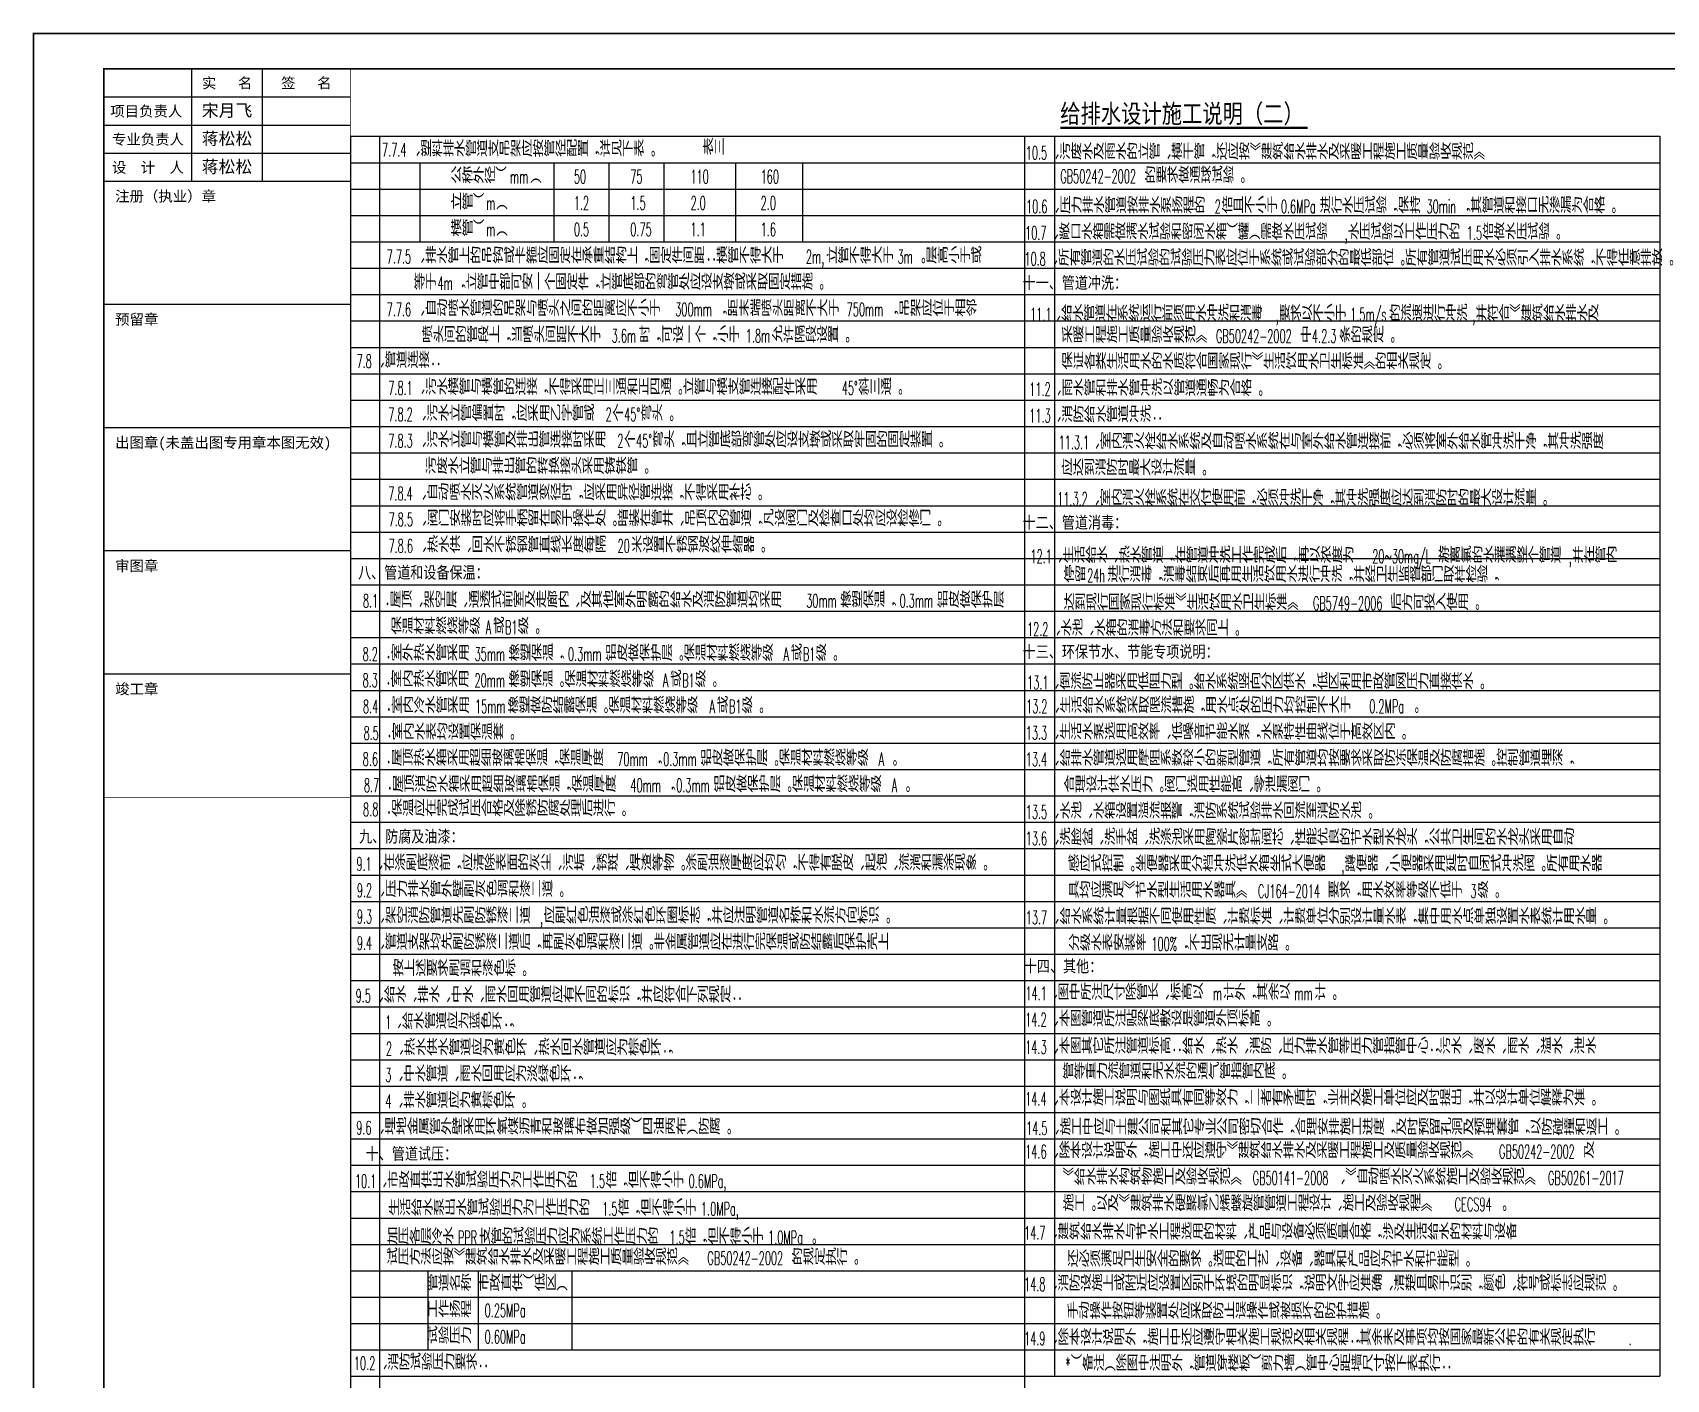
# Model space of a CAD drawing. Extents: x -452079 to 117456, y 3902 to 836955.
# Drawn here: x -328106 to -281696, y 694568 to 732827 of the extents above; entities that cross this region are included whole.
import ezdxf
from ezdxf.enums import TextEntityAlignment as Align

# ---------------------------------------------------------------- set-up
doc = ezdxf.new("R2010")
doc.units = 0
doc.header["$LTSCALE"] = 1000
doc.header["$MEASUREMENT"] = 0
for name, color, linetype in [('0-cxFrame', 155, 'Continuous'), ('qianming', 155, 'Continuous'), ('总说明', 2, 'Continuous')]:
    doc.layers.add(name, color=color, linetype=linetype)
doc.layers.add('0-cxText', color=131, linetype='Continuous', lineweight=25)
doc.styles.add('-宋体', font='', dxfattribs={"width": 0.8})
doc.styles.add('_TCH_DIM', font='SIMPLEX', dxfattribs={"width": 0.75, "bigfont": '@1HZTXT'})
doc.styles.add('cx_biaoti', font='')
doc.styles.add('cx_tuming', font='')
doc.styles.add('cx_tuqian1', font='')
doc.styles.add('图框宋体', font='', dxfattribs={"width": 0.75})
doc.styles.add('黑体', font='', dxfattribs={"height": 12})
doc.styles.get('-宋体').set_extended_font_data('SimSun')
doc.styles.get('cx_biaoti').set_extended_font_data('SimSun')
doc.styles.get('cx_tuming').set_extended_font_data('SimHei')
doc.styles.get('cx_tuqian1').set_extended_font_data('SimSun')
doc.styles.get('图框宋体').set_extended_font_data('SimSun')
doc.styles.get('黑体').set_extended_font_data('SimHei')

# ---------------------------------------------------------------- blocks, each defined once
blk = doc.blocks.new('zjcx_lan_xinxi(Dragon)')
for p, q in [((7000, -3200), (0, -3200)), ((7000, -6700), (0, -6700)), ((7000, -10200), (0, -10200)), ((7000, -13700), (0, -13700)), ((7000, -17200), (0, -17200))]:
    blk.add_line(p, q)
at = {"const_width": 25}
blk.add_lwpolyline([(0, -20700), (7000, -20700), (7000, 0), (0, 0)], close=True, dxfattribs=at)
for points in [[(2500, -3200), (2500, 0)], [(4500, -3200), (4500, 0)], [(0, -800), (7000, -800)], [(0, -1600), (7000, -1600)], [(0, -2400), (7000, -2400)]]:
    blk.add_lwpolyline(points)
for points in [[(7000, -3200), (7000, 0)], [(0, -3200), (7000, -3200)], [(0, -20700), (7000, -20700), (7000, -3200)], [(0, -20700), (7000, -20700)]]:
    blk.add_lwpolyline(points, dxfattribs=at)
at = {"style": '图框宋体'}
for s, p in [('实   名', (3500, -400)), ('签   名', (5750, -400)), ('项目负责人', (1204, -1200)), ('专业负责人', (1250, -2000)), ('设  计  人', (1250, -2800))]:
    blk.add_text(s, height=300, dxfattribs=at).set_placement(p, align=Align.MIDDLE)
for s, p in [('注册（执业）章', (318, -3771)), ('预留章', (318, -7271)), ('出图章(未盖出图专用章本图无效)', (318, -10771)), ('审图章', (318, -14271)), ('竣工章', (318, -17771))]:
    blk.add_text(s, height=300, dxfattribs=at).set_placement(p)
blk = doc.blocks.new('T-信息(Dragon)')
at = {"layer": '0-cxFrame'}
blk.add_blockref('zjcx_lan_xinxi(Dragon)', (0, 0), dxfattribs=at)
at = {"layer": 'qianming', "color": 3, "style": 'cx_biaoti'}
for s, p in [('宋月飞', (3497, -1185)), ('蒋松松', (3497, -1985)), ('蒋松松', (3497, -2785))]:
    blk.add_text(s, height=350, dxfattribs=at).set_placement(p, align=Align.MIDDLE_CENTER)
blk = doc.blocks.new('TK22.A1 L(Dragon)')
at = {"layer": '0-cxFrame', "color": 7, "const_width": 0.5}
blk.add_lwpolyline([(0, 0), (-841, 0), (-841, 594), (0, 594)], close=True, dxfattribs=at)
at = {"layer": '0-cxFrame', "const_width": 0.5}
blk.add_lwpolyline([(-80, 10), (-821, 10), (-821, 584), (-80, 584)], close=True, dxfattribs=at)
at = {"layer": '0-cxFrame', "xscale": 0.01, "yscale": 0.01, "zscale": 0.01}
blk.add_blockref('T-信息(Dragon)', (-821, 584), dxfattribs=at)
at = {"style": '黑体', "flags": 4}
blk.add_attdef('图幅', text='', height=3.3, dxfattribs=at).set_placement((-40, 3), align=Align.RIGHT)
at = {"layer": '0-cxText', "flags": 4}
for tag, height, style, p in [('建设单位', 3.5, 'cx_tuming', (-45, 240)), ('项目名称', 3.5, 'cx_tuming', (-45, 210)), ('子项名称', 3.5, 'cx_tuming', (-45, 180)), ('工程编号', 3.3, 'cx_tuqian1', (-35, 165)), ('图名1', 3.5, 'cx_tuming', (-45, 87)), ('图名2', 3.5, 'cx_tuming', (-45, 79)), ('图名3', 3.5, 'cx_tuming', (-45, 71)), ('出图日期', 3.3, 'cx_tuqian1', (-39, 60)), ('专业', 3.3, 'cx_tuqian1', (-55, 52)), ('图号', 3.3, 'cx_tuqian1', (-55, 44)), ('版次', 3.3, 'cx_tuqian1', (-20, 44))]:
    blk.add_attdef(tag, text='', height=height, dxfattribs=dict(at, style=style)).set_placement(p, align=Align.MIDDLE)

msp = doc.modelspace()

# ---------------------------------------------------------------- linework, layer by layer
at = {"layer": '总说明', "color": 37, "linetype": 'ByBlock'}
for p, q in [((-319081.06, 729882.5), (-281882.85, 729882.5)), ((-319081.06, 729882.5), (-319081.06, 674415.84)), ((-318251.06, 729882.5), (-318251.06, 674415.84)), ((-299931.48, 729882.5), (-299931.48, 674401.71)), ((-299077.76, 729882.5), (-299077.76, 694653.68)), ((-281882.85, 729882.5), (-281882.85, 694653.68, -800.07)), ((-319081.06, 729132.95), (-281882.85, 729132.95)), ((-319081.06, 728383.4), (-281882.85, 728383.4)), ((-319081.06, 727633.85), (-281882.85, 727633.85)), ((-319081.06, 726884.3), (-281882.85, 726884.3)), ((-319081.06, 726134.75), (-281882.85, 726134.75)), ((-319081.06, 725385.2), (-281882.85, 725385.2)), ((-319081.06, 724635.65), (-281882.85, 724635.65)), ((-319081.06, 723886.1), (-281882.85, 723886.1)), ((-319081.06, 723136.55), (-281882.85, 723136.55)), ((-319081.06, 722387), (-281882.85, 722387)), ((-319081.06, 721637.45), (-281882.85, 721637.45)), ((-319081.06, 720887.9), (-281882.85, 720887.9)), ((-319081.06, 720138.35), (-281882.85, 720138.35)), ((-319081.06, 719388.81), (-281882.85, 719388.81)), ((-319081.06, 718639.26), (-281882.85, 718639.26)), ((-319081.06, 717889.71), (-281882.85, 717889.71)), ((-319081.06, 717140.16), (-281882.85, 717140.16)), ((-319081.06, 716390.61), (-281882.85, 716390.61)), ((-319081.06, 715641.06), (-281882.85, 715641.06)), ((-319081.06, 714891.51), (-281882.85, 714891.51)), ((-319081.06, 714141.96), (-281882.85, 714141.96)), ((-319081.06, 713392.41), (-281882.85, 713392.41)), ((-319081.06, 712642.86), (-281882.85, 712642.86)), ((-319081.06, 711893.31), (-281882.85, 711893.31)), ((-319081.06, 711143.76), (-281882.85, 711143.76)), ((-319081.06, 710394.21), (-281882.85, 710394.21)), ((-319081.06, 709644.66), (-281882.85, 709644.66)), ((-319081.06, 708895.11), (-281882.85, 708895.11)), ((-319081.06, 708145.56), (-281882.85, 708145.56)), ((-319081.06, 707396.02), (-281882.85, 707396.02)), ((-319081.06, 706646.47), (-281882.85, 706646.47)), ((-319081.06, 705896.92), (-281882.85, 705896.92)), ((-319081.06, 705147.37), (-281882.85, 705147.37)), ((-319081.06, 704397.82), (-281882.85, 704397.82)), ((-319081.06, 703648.27), (-281882.85, 703648.27)), ((-319081.06, 702898.72), (-281882.85, 702898.72)), ((-319081.06, 702149.17), (-281882.85, 702149.17)), ((-319081.06, 701399.62), (-281882.85, 701399.62)), ((-319081.06, 700650.07), (-281882.85, 700650.07)), ((-319081.06, 699900.52), (-281882.85, 699900.52)), ((-319081.06, 699150.97), (-281882.85, 699150.97)), ((-319081.06, 698401.42), (-301104.4, 698401.42)), ((-319081.06, 698401.42), (-281882.85, 698401.42)), ((-319081.06, 697651.87), (-301104.4, 697651.87)), ((-319081.06, 697651.87), (-281882.85, 697651.87)), ((-319081.06, 696902.32), (-301104.4, 696902.32)), ((-319081.06, 696902.32), (-281882.85, 696902.32)), ((-319081.06, 696152.77), (-281882.85, 696152.77)), ((-319081.06, 696152.77), (-281882.85, 696152.77)), ((-319081.06, 695403.23), (-281882.85, 695403.23)), ((-319081.06, 695403.23), (-281882.85, 695403.23)), ((-319081.06, 694653.68), (-281882.85, 694653.68))]:
    msp.add_line(p, q, dxfattribs=at)
at = {"layer": '总说明', "color": 2, "linetype": 'ByBlock'}
for p, q in [((-317110.07, 729131.89, -800.07), (-306238.72, 729131.89, -800.07)), ((-317110.07, 729131.89, -800.07), (-317110.07, 726883.24, -800.07)), ((-317110.07, 728382.34, -800.07), (-306238.72, 728382.34, -800.07)), ((-317110.07, 727632.79, -800.07), (-306238.72, 727632.79, -800.07)), ((-317110.07, 726883.24, -800.07), (-306238.72, 726883.24, -800.07))]:
    msp.add_line(p, q, dxfattribs=at)
at = {"layer": '总说明', "color": 2}
for p, q in [((-313297.24, 729131.89, -800.07), (-313297.24, 726883.24, -800.07)), ((-311736.5, 729131.89, -800.07), (-311736.5, 726883.24, -800.07)), ((-310175.76, 729131.89, -800.07), (-310175.76, 726883.24, -800.07)), ((-308139.77, 729131.89, -800.07), (-308139.77, 726883.24, -800.07)), ((-306238.72, 729131.89, -800.07), (-306238.72, 726883.24, -800.07)), ((-316881.56, 697651.87), (-312787.06, 697651.87)), ((-316881.56, 697651.87), (-302956.09, 697651.87)), ((-316881.56, 697651.87), (-316881.56, 695403.23)), ((-315447.06, 697651.87), (-315447.06, 695403.23)), ((-312787.06, 697651.87), (-312787.06, 695403.23)), ((-316881.56, 696902.32), (-312787.06, 696902.32))]:
    msp.add_line(p, q, dxfattribs=at)
at = {"layer": '总说明', "color": 20, "const_width": 70}
msp.add_lwpolyline([(-298915.75, 730123.01), (-291885.63, 730123.01)], dxfattribs=at)

# ---------------------------------------------------------------- block references
at = {"layer": '0-cxFrame', "xscale": 100, "yscale": 100, "zscale": 100}
msp.add_blockref('TK22.A1 L(Dragon)', (-243981.06, 673401.71), dxfattribs=at)

# ---------------------------------------------------------------- texts
at = {"layer": '总说明', "color": 7, "style": '-宋体', "width": 0.8}
msp.add_text('给排水设计施工说明（二）', height=528.692, dxfattribs=at).set_placement((-298915.75, 730263.01, -1240.1))
at = {"layer": '总说明', "color": 2, "style": '_TCH_DIM'}
for s, height, width, p in [('7.7.4', 382.5, 0.529412, (-318179.82, 729305.75, -800.07)), ('、塑料排水管道支吊架应按管径配置，详见下表。', 446.4567, 0.75, (-317408.39, 729305.75, -800.07)), ('表三', 446.457, 0.75, (-309075.59, 729351.47, -1600.13)), ('10.5', 382.5, 0.529412, (-299893.15, 729221.43, -800.07)), ('、污废水及雨水的立管、横干管，还应按《建筑给水排水及采暖工程施工质量验收规范》', 446.4567, 0.75, (-299256.72, 729221.43, -800.07)), ('公称外径（', 446.457, 0.75, (-316233.25, 728544.59, -800.07)), ('mm', 382.5, 0.529412, (-314545.75, 728544.59, -800.07)), ('）', 446.46, 0.75, (-313967.18, 728544.59, -800.07)), ('50', 382.5, 0.529412, (-312731.14, 728544.59, -800.07)), ('75', 382.5, 0.529412, (-311127.38, 728544.59, -800.07)), ('110', 382.5, 0.529412, (-309417.7, 728544.59, -800.07)), ('160', 382.5, 0.529412, (-307425.1, 728544.59, -800.07)), ('GB50242-2002', 382.5, 0.529412, (-298913.67, 728553.89, -800.07)), ('的要求做通球试验。', 446.457, 0.75, (-296522.24, 728553.89, -800.07)), ('立管（', 446.457, 0.75, (-316233.25, 727795.04, -800.07)), ('、压力排水管道按排水泵扬程的', 446.4567, 0.75, (-299250.06, 727695.89)), ('倍且不小于', 446.457, 0.75, (-294332.2, 727695.89)), ('进行水压试验，保持', 446.457, 0.75, (-291545.42, 727695.89)), ('，其管道和接口无渗漏为合格。', 446.4567, 0.75, (-287572.56, 727695.89)), ('m', 382.5, 0.529412, (-315220.75, 727795.04, -800.07)), ('）', 446.46, 0.75, (-314931.47, 727795.04, -800.07)), ('1.2', 382.5, 0.529412, (-312731.14, 727795.04, -800.07)), ('1.5', 382.5, 0.529412, (-311127.38, 727795.04, -800.07)), ('2.0', 382.5, 0.529412, (-309417.7, 727795.04, -800.07)), ('2.0', 382.5, 0.529412, (-307425.1, 727795.04, -800.07)), ('10.6', 382.5, 0.529412, (-299886.49, 727695.89)), ('2', 382.5, 0.529412, (-294525.06, 727695.89)), ('0.6MPa', 382.5, 0.529412, (-292644.7, 727695.89)), ('30min', 382.5, 0.529412, (-288507.92, 727695.89)), ('横管（', 446.457, 0.75, (-316233.25, 727045.5, -800.07)), ('m', 382.5, 0.529412, (-315220.75, 727045.5, -800.07)), ('0.5', 382.5, 0.529412, (-312731.14, 727045.5, -800.07)), ('0.75', 382.5, 0.529412, (-311127.38, 727045.5, -800.07)), ('1.1', 382.5, 0.529412, (-309417.7, 727045.5, -800.07)), ('1.6', 382.5, 0.529412, (-307425.1, 727045.5, -800.07)), ('10.7', 382.5, 0.529412, (-299910.69, 726946.34)), ('、敞口水箱需做满水试验和密闭水箱（罐）需做水压试验', 446.4567, 0.75, (-299274.26, 726946.34)), ('水压试验以工作压力的', 446.457, 0.75, (-290740.34, 726946.34)), ('1.5', 382.5, 0.529412, (-287365.34, 726946.34)), ('倍做水压试验。', 446.457, 0.75, (-286921.76, 726946.34)), ('）', 446.46, 0.75, (-314931.47, 727045.5, -800.07)), (',', 382.5, 0.529412, (-290836.76, 726946.34)), ('7.7.5', 382.5, 0.529412, (-318047.2, 726270.66, -1600.13)), ('、排水管上的吊钩或卡箍应固定在承重结构上，固定件间距：横管不得大于', 446.4567, 0.75, (-317275.77, 726270.66, -1600.13)), ('2m,', 382.5, 0.529412, (-306138.27, 726270.66, -1600.13)), ('立管不得大于', 446.457, 0.75, (-305559.7, 726270.66, -1600.13)), ('3m', 382.5, 0.529412, (-303534.7, 726270.66, -1600.13)), ('。层高小于或', 446.457, 0.75, (-303052.56, 726270.66, -1600.13)), ('10.8', 382.5, 0.529412, (-299931.2, 726208.3, -800.07)), ('、所有管道的水压试验的试验压力表应位于系统或试验部分的最低部位。所有管道试压用水必须引入排水系统，不得任意排放。', 446.4567, 0.75, (-299294.78, 726208.3, -800.07)), ('等于', 446.457, 0.75, (-317277.87, 725521.11, -1600.13)), ('4m', 382.5, 0.529412, (-316602.87, 725521.11, -1600.13)), ('，立管中部可安一个固定件，立管底部的弯管处应设支墩或采取固定措施。', 446.4567, 0.75, (-316120.73, 725521.11, -1600.13)), ('7.7.6', 382.5, 0.529412, (-318047.2, 724771.56, -1600.13)), ('、自动喷水管道的吊架与喷头之间的距离应不小于', 446.4567, 0.75, (-317275.77, 724771.56, -1600.13)), ('300mm', 382.5, 0.529412, (-309850.77, 724771.56, -1600.13)), ('，距末端喷头距离不大于', 446.4567, 0.75, (-308693.63, 724771.56, -1600.13)), ('750mm', 382.5, 0.529412, (-304981.13, 724771.56, -1600.13)), ('，吊架应位于相邻', 446.457, 0.75, (-303823.98, 724771.56, -1600.13)), ('11.1', 382.5, 0.529412, (-299769.98, 724629.29)), ('、给水管道在系统运行前须用水冲洗和消毒', 446.4567, 0.75, (-299210.7, 724629.29)), ('要求以不小于', 446.457, 0.75, (-292701.77, 724629.29)), ('1.5m/s', 382.5, 0.529412, (-290676.77, 724629.29)), ('的流速进行冲洗', 446.457, 0.75, (-289567.84, 724629.29)), ('并符合《建筑给水排水及', 446.4567, 0.75, (-287108.91, 724629.29)), ('喷头间的管段上，当喷头间距不大于', 446.4567, 0.75, (-317056.77, 724022.01, -1600.13)), ('时，可设一个，小于', 446.457, 0.75, (-310885.34, 724022.01, -1600.13)), ('允许隔段设置。', 446.457, 0.75, (-307114.98, 724022.01, -1600.13)), ('采暖工程施工质量验收规范》', 446.4567, 0.75, (-298877.96, 724015.35)), (',', 382.5, 0.529412, (-292798.2, 724629.29)), ('中', 446.46, 0.75, (-292099.03, 724015.35)), ('条的规定。', 446.457, 0.75, (-290990.1, 724015.35)), (',', 382.5, 0.529412, (-287205.34, 724629.29)), ('3.6m', 382.5, 0.529412, (-311656.77, 724022.01, -1600.13)), ('1.8m', 382.5, 0.529412, (-307847.84, 724022.01, -1600.13)), ('GB50242-2002', 382.5, 0.529412, (-294490.46, 724015.35)), ('4.2.3', 382.5, 0.529412, (-291761.53, 724015.35)), ('7.8', 382.5, 0.529412, (-318904.79, 723301.13, -1600.13)), ('、管道连接：', 446.457, 0.75, (-318422.65, 723301.13, -1600.13)), ('保证各类生活用水的水质符合国家现行《生活饮用水卫生标准》的相关规定。', 446.4567, 0.75, (-298877.96, 723265.8)), ('7.8.1', 382.5, 0.529412, (-318003.32, 722539.3, -1600.13)), ('、污水横管与横管的连接，不得采用正三通和正四通。立管与横支管连接配件采用', 446.4567, 0.75, (-317270.46, 722539.3, -1600.13)), ('45%%d', 382.5, 0.529412, (-305120.46, 722539.3, -1600.13)), ('斜三通。', 446.457, 0.75, (-304657.6, 722539.3, -1600.13)), ('11.2', 382.5, 0.529412, (-299793.46, 722505.59)), ('、雨水管和排水管冲洗以管道通畅为合格。', 446.4567, 0.75, (-299195.6, 722505.59)), ('7.8.2', 382.5, 0.529412, (-318003.32, 721789.75, -1600.13)), ('、污水立管偏置时，应采用乙字管或', 446.4567, 0.75, (-317231.89, 721789.75, -1600.13)), ('2', 382.5, 0.529412, (-311831.89, 721789.75, -1600.13)), ('个', 446.46, 0.75, (-311639.03, 721789.75, -1600.13)), ('45%%d', 382.5, 0.529412, (-311301.53, 721789.75, -1600.13)), ('弯头。', 446.457, 0.75, (-310838.68, 721789.75, -1600.13)), ('、消防给水管道冲洗：', 446.457, 0.75, (-299195.6, 721756.05)), ('11.3', 382.5, 0.529412, (-299793.46, 721756.05)), ('7.8.3', 382.5, 0.529412, (-318003.32, 721040.2, -1600.13)), ('、污水立管与横管及排出管连接时采用', 446.4567, 0.75, (-317231.89, 721040.2, -1600.13)), ('2', 382.5, 0.529412, (-311494.39, 721040.2, -1600.13)), ('个', 446.46, 0.75, (-311301.53, 721040.2, -1600.13)), ('45%%d', 382.5, 0.529412, (-310964.03, 721040.2, -1600.13)), ('弯头，且立管底部弯管处应设支墩或采取牢固的固定装置。', 446.4567, 0.75, (-310501.18, 721040.2, -1600.13)), ('11.3.1', 382.5, 0.529412, (-298958.27, 720994.22)), ('、室内消火栓给水系统及自动喷水系统在与室外给水管连接前，必须将室外给水管冲洗干净，其冲洗强度', 446.4567, 0.75, (-298109.69, 720994.22)), ('污废水立管与排出管的转换接头采用铸铁管。', 446.4567, 0.75, (-316957.82, 720290.65, -1600.13)), ('应达到消防时最大设计流量。', 446.4567, 0.75, (-298884.33, 720244.67)), ('7.8.4', 382.5, 0.529412, (-318003.32, 719541.11, -1600.13)), ('、自动喷水灭火系统管道变径时，应采用异径管连接，不得采用补芯。', 446.4567, 0.75, (-317231.89, 719541.11, -1600.13)), ('、室内消火栓系统在交付使用前，必须冲洗干净，其冲洗强度应达到消防时的最大设计流量。', 446.4567, 0.75, (-298113.12, 719388.81)), ('11.3.2', 382.5, 0.529412, (-299000.27, 719388.81)), ('7.8.5', 382.5, 0.529412, (-317996.49, 718803.83, -1600.13)), ('、阀门安装时应将手柄留在易于操作处。暗装在管井、吊顶内的管道，凡设阀门及检查口处均应设检修门。', 446.4567, 0.75, (-317225.06, 718803.83, -1600.13)), ('7.8.6', 382.5, 0.529412, (-317996.49, 718054.28, -1600.13)), ('、热水供、回水不锈钢管直线长度每隔', 446.4567, 0.75, (-317225.06, 718054.28, -1600.13)), ('20', 382.5, 0.529412, (-311487.56, 718054.28, -1600.13)), ('米设置不锈钢波纹伸缩器。', 446.4567, 0.75, (-311101.84, 718054.28, -1600.13)), ('12.1', 382.5, 0.529412, (-299760.14, 717757.99, 800.07)), ('、生活给水、热水管道，在管道冲洗工作完成后，再以浓度为', 446.4567, 0.75, (-299162.29, 717757.99, 800.07)), ('20~30mg/L', 382.5, 0.529412, (-290049.79, 717757.99, 800.07)), ('游离氯的水灌满整个管道', 446.4567, 0.75, (-288179.07, 717757.99, 800.07)), ('并在管内', 446.457, 0.75, (-284370.14, 717757.99, 800.07)), ('停留', 446.457, 0.75, (-298824.51, 717211.55)), ('24h', 382.5, 0.529412, (-298149.51, 717211.55)), ('进行消毒，消毒结束后再用生活饮用水进行冲洗，并经卫生监督部门取样检验，', 446.4567, 0.75, (-297580.58, 717211.55)), (',', 382.5, 0.529412, (-284466.57, 717757.99, 800.07)), ('8.1', 382.5, 0.529412, (-318722.84, 716492.41)), ('．屋顶、架空层、通透式前室及走廊内、及其他室外明露的给水及消防管道均采用', 446.4567, 0.75, (-318279.27, 716492.41)), ('30mm', 382.5, 0.529412, (-306129.27, 716492.41)), ('橡塑保温，', 446.457, 0.75, (-305164.99, 716492.41)), ('0.3mm', 382.5, 0.529412, (-303477.49, 716492.41)), ('铝皮做保护层', 446.457, 0.75, (-302416.77, 716492.41)), ('达到现行国家现行标准《生活饮用水卫生标准》', 446.4567, 0.75, (-298824.51, 716423.31)), ('GB5749-2006', 382.5, 0.529412, (-291737.01, 716423.31)), ('后方可投入使用。', 446.457, 0.75, (-289538.44, 716423.31)), ('保温材料燃烧等级', 446.457, 0.75, (-317935.84, 715742.86)), ('A', 382.5, 0.529412, (-315235.84, 715742.86)), ('或', 446.46, 0.75, (-315023.7, 715742.86)), ('B1', 382.5, 0.529412, (-314686.2, 715742.86)), ('级。', 446.457, 0.75, (-314329.41, 715742.86)), ('、水池、水箱的消毒方法和要求同上。', 446.4567, 0.75, (-299221.69, 715688.91)), ('12.2', 382.5, 0.529412, (-299858.11, 715688.91)), ('8.2', 382.5, 0.529412, (-318732.84, 714979.79, -800.07)), ('．室外热水管采用', 446.457, 0.75, (-318250.7, 714979.79, -800.07)), ('35mm', 382.5, 0.529412, (-315550.7, 714979.79, -800.07)), ('橡塑保温，', 446.457, 0.75, (-314586.41, 714979.79, -800.07)), ('0.3mm', 382.5, 0.529412, (-312898.91, 714979.79, -800.07)), ('铝皮做保护层。保温材料燃烧等级', 446.4567, 0.75, (-311838.2, 714979.79, -800.07)), ('A', 382.5, 0.529412, (-306775.7, 714979.79, -800.07)), ('或', 446.46, 0.75, (-306563.56, 714979.79, -800.07)), ('B1', 382.5, 0.529412, (-306226.06, 714979.79, -800.07)), ('级。', 446.457, 0.75, (-305869.27, 714979.79, -800.07)), ('．室内热水管采用', 446.457, 0.75, (-318254.44, 714234.92, -1600.13)), ('橡塑保温。保温材料燃烧等级', 446.4567, 0.75, (-314590.15, 714234.92, -1600.13)), ('或', 446.46, 0.75, (-309990.51, 714234.92, -1600.13)), ('级。', 446.457, 0.75, (-309296.22, 714234.92, -1600.13)), ('8.3', 382.5, 0.529412, (-318736.58, 714234.92, -1600.13)), ('20mm', 382.5, 0.529412, (-315554.44, 714234.92, -1600.13)), ('A', 382.5, 0.529412, (-310202.65, 714234.92, -1600.13)), ('B1', 382.5, 0.529412, (-309653.01, 714234.92, -1600.13)), ('13.1', 382.5, 0.529412, (-299857, 714171.05)), ('、倒流防止器采用低阻力型。给水系统竖向分区供水，低区利用市政管网压力直接供水。', 446.4567, 0.75, (-299259.15, 714171.05)), ('8.4', 382.5, 0.529412, (-318722.08, 713492.92, -1600.13)), ('．室内冷水管采用', 446.457, 0.75, (-318239.94, 713492.92, -1600.13)), ('15mm', 382.5, 0.529412, (-315539.94, 713492.92, -1600.13)), ('橡塑做防结露保温。保温材料燃烧等级', 446.4567, 0.75, (-314614.22, 713492.92, -1600.13)), ('A', 382.5, 0.529412, (-308876.72, 713492.92, -1600.13)), ('或', 446.46, 0.75, (-308664.58, 713492.92, -1600.13)), ('B1', 382.5, 0.529412, (-308327.08, 713492.92, -1600.13)), ('级。', 446.457, 0.75, (-307970.29, 713492.92, -1600.13)), ('13.2', 382.5, 0.529412, (-299883.68, 713496)), ('、生活给水系统采取限流措施，用水点处的压力均控制不大于', 446.4567, 0.75, (-299247.25, 713496)), ('0.2MPa', 382.5, 0.529412, (-290134.75, 713496)), ('。', 446.46, 0.75, (-289035.47, 713496)), ('8.5', 382.5, 0.529412, (-318707.58, 712736.92, -1600.13)), ('．室内水表均设置保温套。', 446.4567, 0.75, (-318225.44, 712736.92, -1600.13)), ('13.3', 382.5, 0.529412, (-299892.78, 712742.36)), ('、生活水泵选用高效率、低噪音节能水泵，水泵特性曲线位于高效区内。', 446.4567, 0.75, (-299256.35, 712742.36)), ('．屋顶热水箱采用超细玻璃棉保温，保温厚度', 446.4567, 0.75, (-318246.94, 711996.92, -1600.13)), ('铝皮做保护层。保温材料燃烧等级', 446.4567, 0.75, (-309134.44, 711996.92, -1600.13)), ('、给排水管道选用摩阻系数较小的新型管道，所有管道均按要求采取防冻保温及防腐措施。控制管道埋深，', 446.4567, 0.75, (-299256.35, 711992.81)), ('8.6', 382.5, 0.529412, (-318729.08, 711996.92, -1600.13)), ('70mm', 382.5, 0.529412, (-311496.94, 711996.92, -1600.13)), ('，', 446.46, 0.75, (-310532.65, 711996.92, -1600.13)), ('0.3mm', 382.5, 0.529412, (-310195.15, 711996.92, -1600.13)), ('A', 382.5, 0.529412, (-304071.94, 711996.92, -1600.13)), ('。', 446.46, 0.75, (-303859.79, 711996.92, -1600.13)), ('13.4', 382.5, 0.529412, (-299892.78, 711992.81)), ('8.7', 382.5, 0.529412, (-318695.34, 711251.66)), ('．屋顶消防水箱采用超细玻璃棉保温，保温厚度', 446.4567, 0.75, (-318213.2, 711251.66)), ('40mm', 382.5, 0.529412, (-311125.7, 711251.66)), ('0.3mm', 382.5, 0.529412, (-309823.91, 711251.66)), ('铝皮做保护层。保温材料燃烧等级', 446.4567, 0.75, (-308763.2, 711251.66)), ('A', 382.5, 0.529412, (-303700.7, 711251.66)), ('合理设计供水压力。阀门选用性能高、零泄漏阀门。', 446.4567, 0.75, (-298824.78, 711243.26)), ('．保温应在完成试压合格及除锈防腐处理后进行。', 446.4567, 0.75, (-318237.44, 710564.87, -1600.13)), ('，', 446.46, 0.75, (-310161.41, 711251.66)), ('。', 446.46, 0.75, (-303488.56, 711251.66)), ('8.8', 382.5, 0.529412, (-318719.58, 710564.87, -1600.13)), ('13.5', 382.5, 0.529412, (-299892.78, 710493.71)), ('、水池、水箱设置溢流报警，消防系统试验排水回流至消防水池。', 446.4567, 0.75, (-299256.35, 710493.71)), ('13.6', 382.5, 0.529412, (-299892.78, 709744.16)), ('、洗脸盆、洗手盆、洗涤池采用陶瓷片密封阀芯、性能优良的节水型水龙头，公共卫生间的水龙头采用自动', 446.4567, 0.75, (-299256.35, 709744.16)), ('9.1', 382.5, 0.529412, (-318908.61, 709019.74)), ('、在涂刷底漆前，应清除表面的灰尘、污垢、锈斑、焊渣等物。涂刷油漆厚度应均匀，不得有脱皮、起泡、流淌和漏涂现象。', 446.4567, 0.75, (-318465.04, 709019.74)), ('感应式控制。坐便器采用分档冲洗低水箱坐式大便器', 446.4567, 0.75, (-298693.78, 708994.61)), ('蹲便器、小便器采用延时自闭式冲洗阀。所有用水器', 446.4567, 0.75, (-290834.85, 708994.61)), ('、压力排水管外壁刷灰色调和漆二道。', 446.4567, 0.75, (-318415.7, 708270.19)), ('具均应满足《节水型生活用水器具》', 446.4567, 0.75, (-298693.78, 708245.06)), ('要求，用水效率等级不低于', 446.4567, 0.75, (-291310.57, 708245.06)), (',', 382.5, 0.529412, (-290931.28, 708994.61)), ('级。', 446.457, 0.75, (-287067.71, 708245.06)), ('9.2', 382.5, 0.529412, (-318897.85, 708270.19)), ('CJ164-2014', 382.5, 0.529412, (-293293.78, 708245.06)), ('3', 382.5, 0.529412, (-287260.57, 708245.06)), ('9.3', 382.5, 0.529412, (-318897.85, 707520.64)), ('、架空消防管道先刷防锈漆二道', 446.4567, 0.75, (-318415.7, 707520.64)), ('应刷红色油漆或涂红色环圈标志，并应注明管道名称和水流方向标识。', 446.4567, 0.75, (-313594.27, 707520.64)), ('13.7', 382.5, 0.529412, (-299892.78, 707495.51)), ('、给水系统计量根据不同使用性质、计费标准、计费单位分别设计量水表，集中用水点单独设置水表统计用水量。', 446.4567, 0.75, (-299256.35, 707495.51)), (',', 382.5, 0.529412, (-313690.7, 707520.64)), ('9.4', 382.5, 0.529412, (-318897.85, 706771.09)), ('、管道支架均先刷防锈漆二道后，再刷灰色调和漆二道。非金属管道应在进行完保温或防结露后保护壳上', 446.4567, 0.75, (-318415.7, 706771.09)), ('分级水表安装率', 446.457, 0.75, (-298687.78, 706745.96)), ('100%', 382.5, 0.529412, (-296325.28, 706745.96)), ('，不出现无计量支路。', 446.457, 0.75, (-295573.14, 706745.96)), ('按上述要求刷调和漆色标。', 446.4567, 0.75, (-317881.85, 706021.54)), ('9.5', 382.5, 0.529412, (-318931.6, 705271.99)), ('、给水、排水、中水、雨水回用管道应有不同的标识，并应符合下列规定：', 446.4567, 0.75, (-318449.45, 705271.99)), ('14.1', 382.5, 0.529412, (-299899.33, 705342.71)), ('、图中所注尺寸除管长、标高以', 446.4567, 0.75, (-299301.47, 705342.71)), ('m', 382.5, 0.529412, (-294576.47, 705342.71)), ('计外，其余以', 446.457, 0.75, (-294287.19, 705342.71)), ('mm', 382.5, 0.529412, (-292262.19, 705342.71)), ('计。', 446.457, 0.75, (-291683.62, 705342.71)), ('、给水管道应为蓝色环；', 446.4567, 0.75, (-317936.08, 704522.44)), ('14.2', 382.5, 0.529412, (-299909.39, 704593.16)), ('、本图管道所注贴梁底敷设是管道外顶标高。', 446.4567, 0.75, (-299272.96, 704593.16)), ('1', 382.5, 0.529412, (-318090.37, 704522.44)), ('2', 382.5, 0.529412, (-318071.37, 703772.89)), ('、热水供水管道应为黄色环、热水回水管道应为棕色环；', 446.4567, 0.75, (-317878.51, 703772.89)), ('14.3', 382.5, 0.529412, (-299909.39, 703813.67)), ('、本图其它所注管道标高：给水、热水、消防、压力排水管等压力管指管中心；污水、废水、雨水、溢水、泄水', 446.4567, 0.75, (-299272.96, 703813.67)), ('管等重力流管道和无水流的通气管指管内底。', 446.4567, 0.75, (-298845.89, 703093.91)), ('3', 382.5, 0.529412, (-318086.07, 703023.35)), ('、中水管道、雨水回用应为淡绿色环；', 446.4567, 0.75, (-317893.21, 703023.35)), ('4', 382.5, 0.529412, (-318086.07, 702273.8)), ('、排水管道应为黄棕色环。', 446.4567, 0.75, (-317893.21, 702273.8)), ('14.4', 382.5, 0.529412, (-299909.39, 702344.51)), ('、本设计施工说明与图纸具有同等效力，二者有矛盾时，业主及施工单位应及时提出，并以设计单位解释为准。', 446.4567, 0.75, (-299272.96, 702344.51)), ('9.6', 382.5, 0.529412, (-318912.6, 701524.25)), ('、埋地金属管外壁采用环氧煤沥青和玻璃布做加强级（四油两布）防腐。', 446.4567, 0.75, (-318430.45, 701524.25)), ('14.5', 382.5, 0.529412, (-299887.07, 701510.06)), ('、施工中应与土建公司和其它专业公司密切合作，合理安排施工进度，及时预留孔洞及预埋套管，以防碰撞和返工。', 446.4567, 0.75, (-299250.64, 701510.06)), ('、除本设计说明外，施工中还应遵守《建筑给水排水及采暖工程施工及质量验收规范》', 446.4567, 0.75, (-299272.96, 700845.41)), ('及', 446.46, 0.75, (-284056.53, 700845.41)), ('14.6', 382.5, 0.529412, (-299909.39, 700845.41)), ('GB50242-2002', 382.5, 0.529412, (-286447.96, 700845.41)), ('10.1', 382.5, 0.529412, (-318949.67, 700008.15)), ('、市政直供出水管试验压力为工作压力的', 446.4567, 0.75, (-318351.81, 700008.15)), ('1.5', 382.5, 0.529412, (-312276.81, 700008.15)), ('倍，但不得小于', 446.457, 0.75, (-311833.24, 700008.15)), ('0.6MPa,', 382.5, 0.529412, (-309470.74, 700008.15)), ('《给水排水构筑物施工及验收规范》', 446.4567, 0.75, (-298845.89, 700095.71)), ('GB50141-2008', 382.5, 0.529412, (-293445.89, 700095.71)), ('、《自动喷水灭火系统施工及验收规范》', 446.4567, 0.75, (-291131.61, 700095.71)), ('GB50261-2017', 382.5, 0.529412, (-285056.61, 700095.71)), ('生活给水泵出水管试验压力为工作压力的', 446.4567, 0.75, (-318001.67, 699220.1)), ('1.5', 382.5, 0.529412, (-311926.67, 699220.1)), ('倍，但不得小于', 446.457, 0.75, (-311483.09, 699220.1)), ('1.0MPa,', 382.5, 0.529412, (-309120.59, 699220.1)), ('施工。以及《建筑排水硬聚氯乙烯螺旋管管道工程设计、施工及验收规程》', 446.4567, 0.75, (-298845.89, 699346.16)), ('CECS94', 382.5, 0.529412, (-287708.39, 699346.16)), ('。', 446.46, 0.75, (-286541.61, 699346.16)), ('、建筑给水排水与节水工程选用的材料、产品与设备必须质量合格，涉及生活给水的材料与设备', 446.4567, 0.75, (-299305.03, 698538.45)), ('加压各层冷水', 446.457, 0.75, (-318050.34, 698407.21)), ('PPR', 382.5, 0.529412, (-316025.34, 698407.21)), ('支管的试验压力应为系统工作压力的', 446.4567, 0.75, (-315417.84, 698407.21)), ('1.5', 382.5, 0.529412, (-310017.84, 698407.21)), ('倍，但不得小于', 446.457, 0.75, (-309574.27, 698407.21)), ('1.0MPa', 382.5, 0.529412, (-307211.77, 698407.21)), ('。', 446.46, 0.75, (-306151.05, 698407.21)), ('14.7', 382.5, 0.529412, (-299941.46, 698538.45)), ('试压方法应按《建筑给水排水及采暖工程施工质量验收规范》', 446.4567, 0.75, (-318050.34, 697820.19)), ('GB50242-2002', 382.5, 0.529412, (-308937.84, 697820.19)), ('的规定执行。', 446.457, 0.75, (-306546.41, 697820.19)), ('还必须满足卫生安全的要求。选用的工艺、设备、器具和产品应为节水和节能型。', 446.4567, 0.75, (-298715.25, 697763.36, 800.07)), ('管道名称', 446.457, 0.75, (-316910.89, 697082.84)), ('市政直供（低区）', 446.457, 0.75, (-315453.56, 697082.84)), ('、消防设施上或附近应设置区别于环境的明显标识，说明文字应准确、清楚且易于识别，颜色、符号或标志应规范。', 446.4567, 0.75, (-299305.03, 697077.22)), ('14.8', 382.5, 0.529412, (-299941.46, 697077.22)), ('工作扬程', 446.457, 0.75, (-316910.89, 696333.29)), ('0.25MPa', 382.5, 0.529412, (-315265.06, 696333.29)), ('手动操作按钮等装置处应采取防止误操作或被损坏的防护措施。', 446.4567, 0.75, (-298722.04, 696286.12)), ('试验压力', 446.457, 0.75, (-316910.89, 695583.74)), ('0.60MPa', 382.5, 0.529412, (-315265.06, 695583.74)), ('14.9', 382.5, 0.529412, (-299941.46, 695536.57)), ('、除本设计说明外，施工中还应遵守相关施工规范及相关规程；其余未及事项均按国家最新公布的有关规定执行', 446.4567, 0.75, (-299305.03, 695536.57)), ('、消防试验压力要求：', 446.457, 0.75, (-318342.74, 694834.19)), ('（备注）除图中注明外，管道穿楼板（剪力墙）管中心距墙尺寸按下表执行：', 446.4567, 0.75, (-298611.88, 694801.77, -800.07)), ('.', 382.5, 0.529412, (-282767.53, 695536.57)), ('10.2', 382.5, 0.529412, (-318979.17, 694834.19)), ('*', 382.5, 0.529412, (-298766.17, 694801.77, -800.07))]:
    msp.add_text(s, height=height, dxfattribs=dict(at, width=width)).set_placement(p)
at = {"layer": '总说明', "color": 1, "style": '-宋体', "width": 0.8}
for s, height, p in [('十一、管道冲洗：', 339.873, (-299982.62, 725553)), ('十二、管道消毒：', 339.873, (-299981.12, 718742.85)), ('八、管道和设备保温：', 339.873, (-318861.67, 717320.91, -800.07)), ('十三、环保节水、节能专项说明：', 339.8734, (-299979.93, 715070.95)), ('九、防腐及油漆：', 339.873, (-318833.12, 709823.2)), ('十四、其他：', 339.873, (-299945.98, 706135.32, -800.07)), ('十、管道试压：', 339.873, (-318644.3, 700811.6))]:
    msp.add_text(s, height=height, dxfattribs=at).set_placement(p)

doc.saveas('drawing.dxf')
